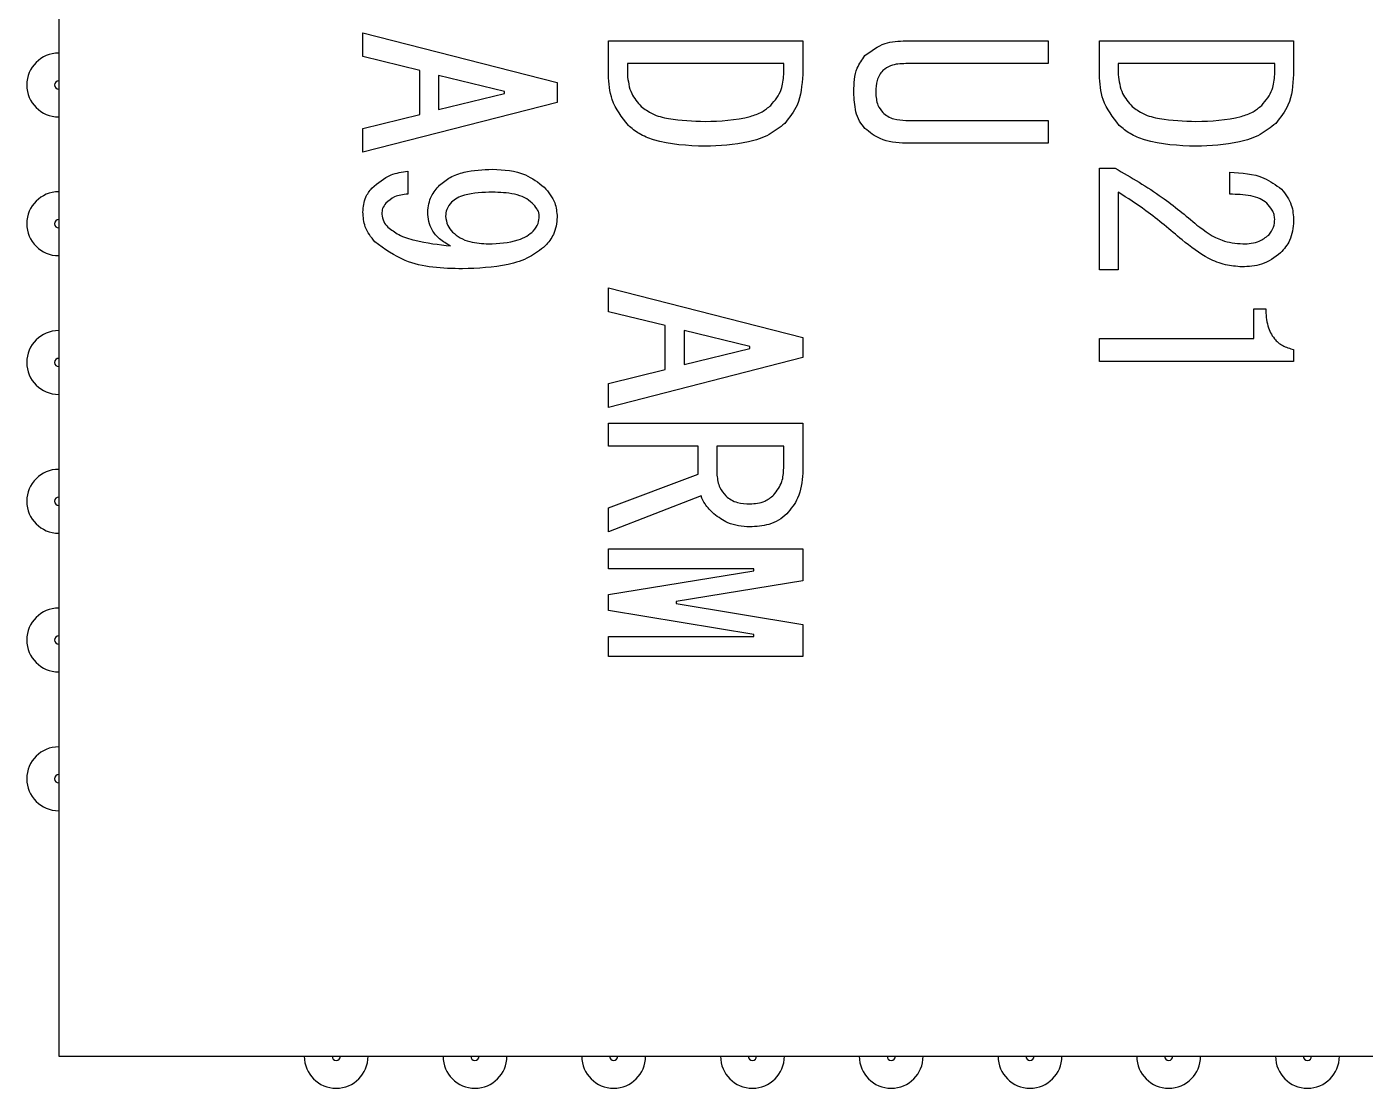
# Model space of a CAD drawing. Header units: millimetres. Extents: x 76 to 188, y 101 to 163.
# Drawn here: x 123.307 to 125.718, y 118.927 to 120.839 of the extents above; entities that cross this region are included whole.
import ezdxf

# ---------------------------------------------------------------- set-up
doc = ezdxf.new("R2010")
doc.units = ezdxf.units.MM

msp = doc.modelspace()

# ---------------------------------------------------------------- linework, layer by layer
at = {"color": 7, "linetype": 'Continuous', "lineweight": 25}
for p, q in [((123.3643, 122.4844), (123.3643, 118.9844)), ((123.9125, 120.8285), (124.2625, 120.7387)), ((123.9125, 120.7854), (123.9125, 120.8285)), ((124.3548, 120.8141), (124.7048, 120.8141)), ((124.3548, 120.7531), (124.3548, 120.8141)), ((124.7048, 120.8141), (124.7048, 120.7531)), ((124.8904, 120.8141), (125.147, 120.8141)), ((125.147, 120.8141), (125.147, 120.7729)), ((125.2393, 120.7531), (125.2393, 120.8141)), ((125.2393, 120.8141), (125.5893, 120.8141)), ((125.5893, 120.8141), (125.5893, 120.7531)), ((124.0148, 120.7603), (123.9125, 120.7854)), ((124.3889, 120.7729), (124.3889, 120.7531)), ((124.6707, 120.7729), (124.3889, 120.7729)), ((124.6707, 120.7531), (124.6707, 120.7729)), ((125.147, 120.7729), (124.8904, 120.7729)), ((125.2734, 120.7729), (125.2734, 120.7531)), ((125.5552, 120.7729), (125.2734, 120.7729)), ((125.5552, 120.7531), (125.5552, 120.7729)), ((124.0148, 120.6813), (124.0148, 120.7603)), ((124.0489, 120.7513), (124.0489, 120.6903)), ((124.1674, 120.7226), (124.0489, 120.7513)), ((124.1674, 120.719), (124.1674, 120.7226)), ((124.2625, 120.7387), (124.2625, 120.7029)), ((124.797, 120.7208), (124.797, 120.7226)), ((124.8365, 120.7226), (124.8365, 120.7208)), ((124.2625, 120.7029), (123.9125, 120.6131)), ((124.0489, 120.6903), (124.1674, 120.719)), ((123.9125, 120.6562), (124.0148, 120.6813)), ((123.9125, 120.6131), (123.9125, 120.6562)), ((124.8904, 120.6705), (125.147, 120.6705)), ((125.147, 120.6705), (125.147, 120.6293)), ((125.147, 120.6293), (124.8904, 120.6293)), ((123.9933, 120.579), (123.9933, 120.5377)), ((125.2393, 120.4013), (125.2393, 120.5844)), ((125.2393, 120.5844), (125.268, 120.5844)), ((125.4744, 120.5377), (125.4744, 120.5772)), ((125.2734, 120.5413), (125.2734, 120.4013)), ((125.2734, 120.4013), (125.2393, 120.4013)), ((124.3548, 120.369), (124.7048, 120.2793)), ((124.3548, 120.3259), (124.3548, 120.369)), ((124.4571, 120.3008), (124.3548, 120.3259)), ((125.5175, 120.3313), (125.5391, 120.3313)), ((125.5175, 120.2775), (125.5175, 120.3313)), ((124.4571, 120.2218), (124.4571, 120.3008)), ((124.4912, 120.2918), (124.4912, 120.2308)), ((124.6096, 120.2631), (124.4912, 120.2918)), ((124.7048, 120.2793), (124.7048, 120.2434)), ((125.2393, 120.2362), (125.2393, 120.2775)), ((125.2393, 120.2775), (125.5175, 120.2775)), ((124.7048, 120.2434), (124.3548, 120.1536)), ((124.4912, 120.2308), (124.6096, 120.2595)), ((124.6096, 120.2595), (124.6096, 120.2631)), ((125.5893, 120.2577), (125.5893, 120.2362)), ((124.3548, 120.1967), (124.4571, 120.2218)), ((125.5893, 120.2362), (125.2393, 120.2362)), ((124.3548, 120.1536), (124.3548, 120.1967)), ((124.3548, 120.0836), (124.3548, 120.1249)), ((124.3548, 120.1249), (124.7048, 120.1249)), ((124.7048, 120.1249), (124.7048, 120.0352)), ((124.5163, 120.0836), (124.3548, 120.0836)), ((124.5163, 120.0334), (124.5163, 120.0836)), ((124.5504, 120.0836), (124.5504, 120.0316)), ((124.6707, 120.0836), (124.5504, 120.0836)), ((124.6707, 120.0441), (124.6707, 120.0836)), ((124.3548, 119.9723), (124.5163, 120.0334)), ((124.5217, 119.9939), (124.3548, 119.9293)), ((124.3548, 119.9293), (124.3548, 119.9723)), ((124.3548, 119.8987), (124.7048, 119.8987)), ((124.3548, 119.8629), (124.3548, 119.8987)), ((124.7048, 119.8987), (124.7048, 119.8413)), ((124.6168, 119.8629), (124.3548, 119.8629)), ((124.3548, 119.8162), (124.6168, 119.8593)), ((124.6168, 119.8593), (124.6168, 119.8629)), ((124.7048, 119.8413), (124.4768, 119.8036)), ((124.3548, 119.7875), (124.3548, 119.8162)), ((124.6168, 119.7444), (124.3548, 119.7875)), ((124.4768, 119.8036), (124.4768, 119.8)), ((124.4768, 119.8), (124.7048, 119.7623)), ((124.7048, 119.7623), (124.7048, 119.7049)), ((124.3548, 119.7408), (124.6168, 119.7408)), ((124.3548, 119.7049), (124.3548, 119.7408)), ((124.6168, 119.7408), (124.6168, 119.7444)), ((124.7048, 119.7049), (124.3548, 119.7049)), ((123.3643, 118.9844), (126.8643, 118.9844))]:
    msp.add_line(p, q, dxfattribs=at)
for centre, radius, start, end in [((123.3643, 120.7344), 0.0575, 90, 270), ((123.3643, 120.7344), 0.0075, 90, 270), ((123.3643, 120.4844), 0.0575, 90, 270), ((123.3643, 120.4844), 0.0075, 90, 270), ((123.3643, 120.2344), 0.0575, 90, 270), ((123.3643, 120.2344), 0.0075, 90, 270), ((123.3643, 119.9844), 0.0575, 90, 270), ((123.3643, 119.9844), 0.0075, 90, 270), ((123.3643, 119.7344), 0.0575, 90, 270), ((123.3643, 119.7344), 0.0075, 90, 270), ((123.3643, 119.4844), 0.0575, 90, 270), ((123.3643, 119.4844), 0.0075, 90, 270), ((123.8643, 118.9844), 0.0575, 180, 0), ((123.8643, 118.9844), 0.0075, 180, 0), ((124.1143, 118.9844), 0.0575, 180, 0), ((124.1143, 118.9844), 0.0075, 180, 0), ((124.3643, 118.9844), 0.0575, 180, 0), ((124.3643, 118.9844), 0.0075, 180, 0), ((124.6143, 118.9844), 0.0575, 180, 0), ((124.6143, 118.9844), 0.0075, 180, 0), ((124.8643, 118.9844), 0.0575, 180, 0), ((124.8643, 118.9844), 0.0075, 180, 0), ((125.1143, 118.9844), 0.0575, 180, 0), ((125.1143, 118.9844), 0.0075, 180, 0), ((125.3643, 118.9844), 0.0575, 180, 0), ((125.3643, 118.9844), 0.0075, 180, 0), ((125.6143, 118.9844), 0.0575, 180, 0), ((125.6143, 118.9844), 0.0075, 180, 0)]:
    msp.add_arc(centre, radius, start, end, dxfattribs=at)
for points, knots in [([(124.8168, 120.7872), (124.8284, 120.7958), (124.8504, 120.8122), (124.8776, 120.8135), (124.8904, 120.8141)], [0, 0, 0, 0, 0.5295763, 1, 1, 1, 1]), ([(124.797, 120.7226), (124.7974, 120.7373), (124.7981, 120.761), (124.8117, 120.78), (124.8168, 120.7872)], [0, 0, 0, 0, 0.621848, 1, 1, 1, 1]), ([(124.8904, 120.7729), (124.881, 120.7726), (124.8658, 120.7722), (124.8537, 120.7636), (124.8491, 120.7603)], [0, 0, 0, 0, 0.622586, 1, 1, 1, 1]), ([(124.3907, 120.6616), (124.3791, 120.6763), (124.358, 120.7034), (124.3558, 120.7376), (124.3548, 120.7531)], [0, 0, 0, 0, 0.544903, 1, 1, 1, 1]), ([(124.3889, 120.7531), (124.3903, 120.7413), (124.393, 120.7195), (124.4074, 120.7031), (124.414, 120.6957)], [0, 0, 0, 0, 0.5444103, 1, 1, 1, 1]), ([(124.6473, 120.6975), (124.6548, 120.7066), (124.6682, 120.723), (124.6699, 120.7439), (124.6707, 120.7531)], [0, 0, 0, 0, 0.560494, 1, 1, 1, 1]), ([(124.7048, 120.7531), (124.7034, 120.7339), (124.7012, 120.7011), (124.6809, 120.6757), (124.6725, 120.6652)], [0, 0, 0, 0, 0.584744, 1, 1, 1, 1]), ([(124.8491, 120.7603), (124.8469, 120.7577), (124.8424, 120.7524), (124.8375, 120.7395), (124.8369, 120.7292), (124.8365, 120.7226)], [0, 0, 0, 0, 0.247046, 0.51241, 1, 1, 1, 1]), ([(125.2752, 120.6616), (125.2637, 120.6763), (125.2425, 120.7034), (125.2403, 120.7376), (125.2393, 120.7531)], [0, 0, 0, 0, 0.544903, 1, 1, 1, 1]), ([(125.2734, 120.7531), (125.2749, 120.7413), (125.2776, 120.7195), (125.292, 120.7031), (125.2985, 120.6957)], [0, 0, 0, 0, 0.54441, 1, 1, 1, 1]), ([(125.5319, 120.6975), (125.5394, 120.7066), (125.5527, 120.723), (125.5545, 120.7439), (125.5552, 120.7531)], [0, 0, 0, 0, 0.560494, 1, 1, 1, 1]), ([(125.5893, 120.7531), (125.588, 120.7339), (125.5857, 120.7011), (125.5654, 120.6757), (125.557, 120.6652)], [0, 0, 0, 0, 0.584744, 1, 1, 1, 1]), ([(124.8168, 120.6562), (124.8134, 120.6604), (124.8061, 120.6693), (124.7984, 120.6915), (124.7976, 120.7092), (124.797, 120.7208)], [0, 0, 0, 0, 0.233401, 0.495897, 1, 1, 1, 1]), ([(124.8365, 120.7208), (124.837, 120.7129), (124.8377, 120.6995), (124.8458, 120.6891), (124.8491, 120.6849)], [0, 0, 0, 0, 0.595023, 1, 1, 1, 1]), ([(124.414, 120.6957), (124.4204, 120.6909), (124.4351, 120.6801), (124.4749, 120.6705), (124.507, 120.6695), (124.5289, 120.6687)], [0, 0, 0, 0, 0.197317, 0.452723, 1, 1, 1, 1]), ([(124.5289, 120.6687), (124.5563, 120.6696), (124.5916, 120.6707), (124.6312, 120.6845), (124.6423, 120.6934), (124.6473, 120.6975)], [0, 0, 0, 0, 0.659204, 0.845227, 1, 1, 1, 1]), ([(124.8491, 120.6849), (124.852, 120.6824), (124.8579, 120.6774), (124.872, 120.6717), (124.8832, 120.671), (124.8904, 120.6705)], [0, 0, 0, 0, 0.254059, 0.520936, 1, 1, 1, 1]), ([(125.2985, 120.6957), (125.305, 120.6909), (125.3197, 120.6801), (125.3594, 120.6705), (125.3915, 120.6695), (125.4134, 120.6687)], [0, 0, 0, 0, 0.197317, 0.452723, 1, 1, 1, 1]), ([(125.4134, 120.6687), (125.4409, 120.6696), (125.4761, 120.6707), (125.5158, 120.6845), (125.5269, 120.6934), (125.5319, 120.6975)], [0, 0, 0, 0, 0.659204, 0.845227, 1, 1, 1, 1]), ([(124.5289, 120.6239), (124.4974, 120.6251), (124.4565, 120.6268), (124.4105, 120.645), (124.397, 120.6563), (124.3907, 120.6616)], [0, 0, 0, 0, 0.640445, 0.832018, 1, 1, 1, 1]), ([(124.6725, 120.6652), (124.6635, 120.658), (124.6441, 120.6424), (124.5947, 120.6267), (124.5551, 120.625), (124.5289, 120.6239)], [0, 0, 0, 0, 0.224394, 0.485052, 1, 1, 1, 1]), ([(124.8904, 120.6293), (124.8743, 120.6303), (124.8469, 120.6322), (124.8256, 120.6492), (124.8168, 120.6562)], [0, 0, 0, 0, 0.585624, 1, 1, 1, 1]), ([(125.4134, 120.6239), (125.3819, 120.6251), (125.341, 120.6268), (125.2951, 120.645), (125.2815, 120.6563), (125.2752, 120.6616)], [0, 0, 0, 0, 0.640445, 0.832018, 1, 1, 1, 1]), ([(125.557, 120.6652), (125.548, 120.658), (125.5286, 120.6424), (125.4792, 120.6267), (125.4397, 120.625), (125.4134, 120.6239)], [0, 0, 0, 0, 0.224394, 0.485052, 1, 1, 1, 1]), ([(123.9287, 120.5485), (123.9395, 120.5578), (123.9584, 120.574), (123.9829, 120.5775), (123.9933, 120.579)], [0, 0, 0, 0, 0.57453, 1, 1, 1, 1]), ([(124.0507, 120.5539), (124.0568, 120.5589), (124.0699, 120.5695), (124.1026, 120.5806), (124.1286, 120.5818), (124.1458, 120.5826)], [0, 0, 0, 0, 0.231579, 0.4937, 1, 1, 1, 1]), ([(124.1458, 120.5826), (124.1665, 120.5815), (124.2011, 120.5796), (124.2282, 120.5587), (124.2392, 120.5503)], [0, 0, 0, 0, 0.597318, 1, 1, 1, 1]), ([(125.268, 120.5844), (125.2967, 120.5678), (125.3486, 120.5376), (125.3946, 120.4993), (125.4152, 120.4821)], [0, 0, 0, 0, 0.552447, 1, 1, 1, 1]), ([(124.0292, 120.5054), (124.0305, 120.5153), (124.0328, 120.5337), (124.0451, 120.5475), (124.0507, 120.5539)], [0, 0, 0, 0, 0.5405331, 1, 1, 1, 1]), ([(125.4744, 120.5772), (125.4957, 120.576), (125.5299, 120.5741), (125.5574, 120.5542), (125.5678, 120.5467)], [0, 0, 0, 0, 0.6202745, 1, 1, 1, 1]), ([(123.9125, 120.5054), (123.9132, 120.5148), (123.9144, 120.5308), (123.9244, 120.5433), (123.9287, 120.5485)], [0, 0, 0, 0, 0.580245, 1, 1, 1, 1]), ([(123.9933, 120.5377), (123.9849, 120.5369), (123.9701, 120.5354), (123.9588, 120.5258), (123.9538, 120.5216)], [0, 0, 0, 0, 0.560494, 1, 1, 1, 1]), ([(124.1458, 120.5413), (124.1288, 120.5408), (124.1069, 120.5401), (124.0823, 120.5314), (124.0754, 120.5259), (124.0722, 120.5234)], [0, 0, 0, 0, 0.658284, 0.844577, 1, 1, 1, 1]), ([(124.2176, 120.5216), (124.2133, 120.525), (124.2037, 120.5326), (124.1789, 120.54), (124.1591, 120.5408), (124.1458, 120.5413)], [0, 0, 0, 0, 0.218097, 0.477498, 1, 1, 1, 1]), ([(124.2392, 120.5503), (124.2467, 120.5413), (124.2598, 120.5255), (124.2617, 120.5052), (124.2625, 120.4964)], [0, 0, 0, 0, 0.5683981, 1, 1, 1, 1]), ([(125.3883, 120.4552), (125.367, 120.4733), (125.3304, 120.5043), (125.2902, 120.5304), (125.2734, 120.5413)], [0, 0, 0, 0, 0.583258, 1, 1, 1, 1]), ([(125.5409, 120.5216), (125.5371, 120.5244), (125.5285, 120.5308), (125.5055, 120.5367), (125.487, 120.5373), (125.4744, 120.5377)], [0, 0, 0, 0, 0.201892, 0.458157, 1, 1, 1, 1]), ([(125.5678, 120.5467), (125.5747, 120.5376), (125.5876, 120.5205), (125.5888, 120.4992), (125.5893, 120.4893)], [0, 0, 0, 0, 0.534933, 1, 1, 1, 1]), ([(123.934, 120.4516), (123.9271, 120.4603), (123.9145, 120.4762), (123.9131, 120.4963), (123.9125, 120.5054)], [0, 0, 0, 0, 0.549427, 1, 1, 1, 1]), ([(123.9538, 120.5216), (123.9515, 120.5185), (123.9471, 120.5126), (123.9468, 120.5053), (123.9466, 120.5018)], [0, 0, 0, 0, 0.528274, 1, 1, 1, 1]), ([(124.0704, 120.4444), (124.0635, 120.4482), (124.0504, 120.4555), (124.0371, 120.4714), (124.0302, 120.4885), (124.0295, 120.4996), (124.0292, 120.5054)], [0, 0, 0, 0, 0.302727, 0.571528, 0.779032, 1, 1, 1, 1]), ([(124.0722, 120.5234), (124.0688, 120.5192), (124.0627, 120.5118), (124.0618, 120.5023), (124.0615, 120.4982)], [0, 0, 0, 0, 0.565714, 1, 1, 1, 1]), ([(124.2302, 120.4982), (124.23, 120.5003), (124.2295, 120.5048), (124.2254, 120.513), (124.2207, 120.5182), (124.2176, 120.5216)], [0, 0, 0, 0, 0.230641, 0.492569, 1, 1, 1, 1]), ([(125.5552, 120.4929), (125.555, 120.4956), (125.5545, 120.5012), (125.55, 120.5114), (125.5444, 120.5176), (125.5409, 120.5216)], [0, 0, 0, 0, 0.247046, 0.51241, 1, 1, 1, 1]), ([(123.9466, 120.5018), (123.9473, 120.4971), (123.9486, 120.4882), (123.9546, 120.4816), (123.9574, 120.4785)], [0, 0, 0, 0, 0.531083, 1, 1, 1, 1]), ([(124.0615, 120.4982), (124.0622, 120.4923), (124.0636, 120.4814), (124.0708, 120.4732), (124.074, 120.4695)], [0, 0, 0, 0, 0.54441, 1, 1, 1, 1]), ([(124.2194, 120.4713), (124.2229, 120.4757), (124.2292, 120.4836), (124.2299, 120.4937), (124.2302, 120.4982)], [0, 0, 0, 0, 0.549427, 1, 1, 1, 1]), ([(124.2625, 120.4964), (124.2614, 120.4855), (124.2593, 120.4659), (124.2466, 120.451), (124.241, 120.4444)], [0, 0, 0, 0, 0.557807, 1, 1, 1, 1]), ([(125.4152, 120.4821), (125.4297, 120.4711), (125.4544, 120.4524), (125.485, 120.4493), (125.4978, 120.448)], [0, 0, 0, 0, 0.583913, 1, 1, 1, 1]), ([(125.5444, 120.4641), (125.5479, 120.4687), (125.5544, 120.4772), (125.5549, 120.4879), (125.5552, 120.4929)], [0, 0, 0, 0, 0.534933, 1, 1, 1, 1]), ([(125.5893, 120.4893), (125.5881, 120.4771), (125.586, 120.4555), (125.5721, 120.439), (125.566, 120.4318)], [0, 0, 0, 0, 0.562121, 1, 1, 1, 1]), ([(123.9574, 120.4785), (123.9637, 120.4736), (123.9783, 120.4625), (124.0171, 120.4505), (124.0489, 120.4469), (124.0704, 120.4444)], [0, 0, 0, 0, 0.199485, 0.456625, 1, 1, 1, 1]), ([(124.074, 120.4695), (124.0785, 120.4658), (124.0876, 120.4581), (124.1097, 120.4496), (124.1273, 120.4486), (124.1387, 120.448)], [0, 0, 0, 0, 0.247046, 0.51241, 1, 1, 1, 1]), ([(124.1387, 120.448), (124.1569, 120.4488), (124.1807, 120.4499), (124.2075, 120.4612), (124.2156, 120.4681), (124.2194, 120.4713)], [0, 0, 0, 0, 0.630537, 0.825075, 1, 1, 1, 1]), ([(125.4978, 120.448), (125.5081, 120.4485), (125.5254, 120.4495), (125.539, 120.4599), (125.5444, 120.4641)], [0, 0, 0, 0, 0.5973176, 1, 1, 1, 1]), ([(124.092, 120.4031), (124.056, 120.4041), (123.9981, 120.4057), (123.9516, 120.439), (123.934, 120.4516)], [0, 0, 0, 0, 0.621077, 1, 1, 1, 1]), ([(124.241, 120.4444), (124.2318, 120.4372), (124.2119, 120.4214), (124.1606, 120.4059), (124.1194, 120.4042), (124.092, 120.4031)], [0, 0, 0, 0, 0.219163, 0.478774, 1, 1, 1, 1]), ([(125.496, 120.4067), (125.4861, 120.4075), (125.4655, 120.4091), (125.4276, 120.4243), (125.4037, 120.4431), (125.3883, 120.4552)], [0, 0, 0, 0, 0.246504, 0.513039, 1, 1, 1, 1]), ([(125.566, 120.4318), (125.555, 120.4238), (125.5341, 120.4084), (125.5082, 120.4073), (125.496, 120.4067)], [0, 0, 0, 0, 0.52553, 1, 1, 1, 1]), ([(125.5391, 120.3313), (125.5396, 120.3208), (125.5406, 120.3016), (125.5522, 120.278), (125.5695, 120.2634), (125.5825, 120.2597), (125.5893, 120.2577)], [0, 0, 0, 0, 0.321905, 0.586882, 0.784597, 1, 1, 1, 1]), ([(124.5504, 120.0316), (124.5513, 120.0237), (124.553, 120.0095), (124.5623, 119.9987), (124.5666, 119.9939)], [0, 0, 0, 0, 0.549427, 1, 1, 1, 1]), ([(124.6527, 119.9957), (124.6585, 120.0034), (124.6693, 120.0178), (124.6702, 120.0357), (124.6707, 120.0441)], [0, 0, 0, 0, 0.532225, 1, 1, 1, 1]), ([(124.7048, 120.0352), (124.7034, 120.0194), (124.701, 119.9918), (124.6835, 119.9706), (124.6761, 119.9616)], [0, 0, 0, 0, 0.571354, 1, 1, 1, 1]), ([(124.545, 119.9616), (124.5391, 119.9672), (124.5293, 119.9766), (124.5239, 119.989), (124.5217, 119.9939)], [0, 0, 0, 0, 0.60376, 1, 1, 1, 1]), ([(124.5666, 119.9939), (124.5695, 119.9914), (124.5756, 119.9863), (124.5903, 119.9806), (124.6021, 119.9799), (124.6096, 119.9795)], [0, 0, 0, 0, 0.247046, 0.51241, 1, 1, 1, 1]), ([(124.6096, 119.9795), (124.619, 119.9802), (124.6351, 119.9814), (124.6475, 119.9915), (124.6527, 119.9957)], [0, 0, 0, 0, 0.580245, 1, 1, 1, 1]), ([(124.6096, 119.9382), (124.5958, 119.9393), (124.5719, 119.9411), (124.553, 119.9555), (124.545, 119.9616)], [0, 0, 0, 0, 0.577089, 1, 1, 1, 1]), ([(124.6761, 119.9616), (124.6714, 119.9576), (124.6618, 119.9494), (124.6391, 119.9401), (124.6212, 119.9389), (124.6096, 119.9382)], [0, 0, 0, 0, 0.255754, 0.523, 1, 1, 1, 1])]:
    msp.add_open_spline(points, degree=3, knots=knots, dxfattribs=at)

doc.saveas('drawing.dxf')
